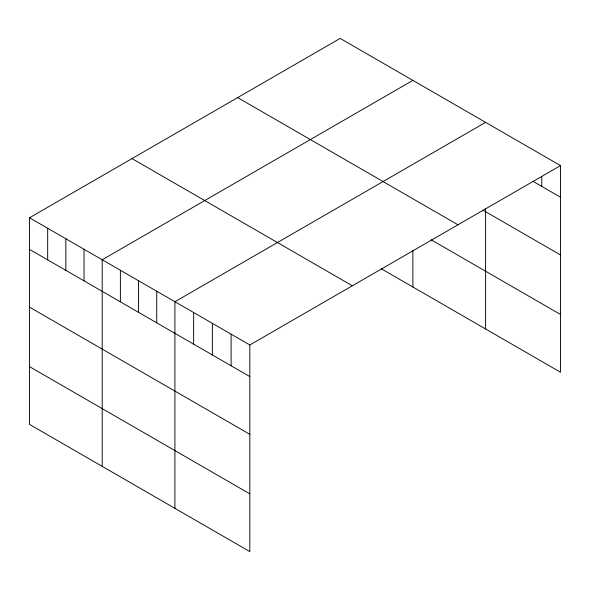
<?xml version="1.0" encoding="UTF-8"?>
<svg xmlns="http://www.w3.org/2000/svg" width="590" height="590" viewBox="0 0 590 590"><rect width="100%" height="100%" fill="white"/><g stroke="black" fill="none" stroke-linecap="round" stroke-linejoin="round"><path stroke-width="0.89" d="M29.5 217.776L249.821 344.973L249.821 551.591L29.5 424.394L29.5 217.776L340.179 38.409L560.5 165.606L560.5 372.224L381.273 268.752M412.882 80.38L102.203 259.755L102.203 466.366M485.592 122.359L174.913 301.726L174.913 508.344M249.821 344.973L560.5 165.606M533.19 181.44L560.5 197.207M483.217 210.342L560.5 254.961M237.652 97.601L457.973 224.797M431.061 239.739L560.5 314.47M132.027 158.585L352.348 285.781M29.5 249.378L249.821 376.575M29.5 307.132L249.821 434.329M29.5 366.633L249.821 493.837M541.775 176.462L541.775 186.396M485.592 208.963L485.592 328.977M412.882 250.33L412.882 286.998M231.096 334.161L231.096 365.763M212.363 323.35L212.363 354.951M193.638 312.538L193.638 344.14M156.734 291.231L156.734 322.833M138.561 280.737L138.561 312.339M120.382 270.25L120.382 301.844M84.031 249.26L84.031 280.855M65.851 238.766L65.851 270.36M47.679 228.271L47.679 259.873"/></g></svg>
